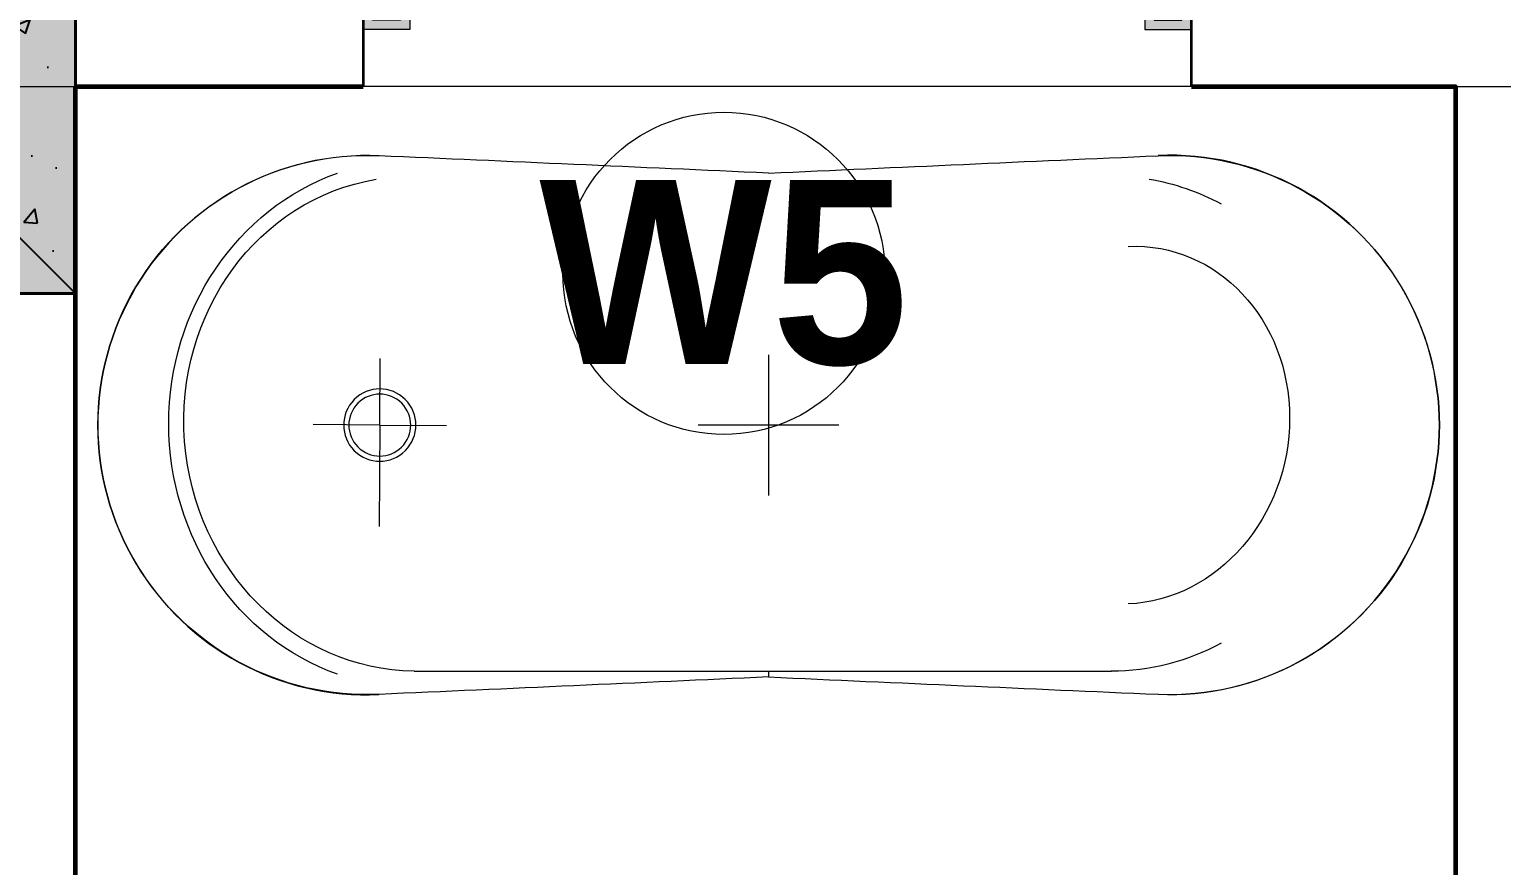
# Model space of a CAD drawing. Header units: feet. Extents: x 109753 to 150441, y 47761 to 75080.
# Drawn here: x 126768 to 126832, y 51359.2 to 51395.5 of the extents above; entities that cross this region are included whole.
import ezdxf

# ---------------------------------------------------------------- set-up
doc = ezdxf.new("R2010")
doc.units = ezdxf.units.FT
doc.header["$LTSCALE"] = 50
doc.header["$MEASUREMENT"] = 0
doc.linetypes.add('CENTER', pattern=[2, 1.25, -0.25, 0.25, -0.25])
doc.linetypes.add('HIDDEN2', pattern=[0.1875, 0.125, -0.0625])
for name, color, linetype, lineweight in [('A-Furniture', 175, 'Continuous', 0), ('A-HIDDEN LINE', 251, 'HIDDEN2', 5), ('CENTRELINE', 146, 'CENTER', 18), ('COLUMN', 16, 'Continuous', 40), ('OCA FURNITURE', 253, 'Continuous', 0), ('TEXT', 181, 'Continuous', 13), ('WALL', 1, 'Continuous', 60), ('WINDOW', 197, 'Continuous', 25)]:
    doc.layers.add(name, color=color, linetype=linetype, lineweight=lineweight)
doc.layers.add('HACTH', color=251, linetype='Continuous')
doc.styles.add('GL_Imperial', font='GOTHIC.TTF', dxfattribs={"height": 8})

# ---------------------------------------------------------------- blocks, each defined once
blk = doc.blocks.new('A$Cb5c74cea')
at = {"true_color": 0xffffff, "transparency": 33554687}
h = blk.add_hatch(color=7, dxfattribs=at)
h.dxf.hatch_style = 1
h.paths.add_polyline_path([(-9, -9), (9, -9), (9, 9), (-9, 9)])
at = {"layer": 'HACTH', "transparency": 33554623}
h = blk.add_hatch(dxfattribs=at)
h.set_pattern_fill('AR-CONC', color=256)
h.set_pattern_definition([(50, (-126497.0296, -50480.552), (7.17260183, -0.62752135), [0.75, -8.25]), (355, (-126497.03, -50480.552), (-1.38751334, 7.52192134), [0.6, -6.6]), (100.4514445, (-126496.432, -50480.604), (5.78508847, 6.8943999), [0.63740192, -7.01142112]), (46.1842, (-126497.03, -50478.552), (10.6724133, -1.6551928), [1.125, -12.375]), (96.6356355, (-126496.14, -50478.69), (9.34661946, 9.741186), [0.9561034, -10.5171376]), (351.184164, (-126497.03, -50478.552), (9.34661945, 9.741186), [0.9, -9.9]), (21, (-126496.0296, -50479.052), (5.96907052, -4.0261889), [0.75, -8.25]), (326, (-126496.03, -50479.052), (2.4331533, 7.25150045), [0.6, -6.6]), (71.451445, (-126495.532, -50479.387), (8.40222377, 3.22531153), [0.6374019, -7.01142112]), (37.5, (-126497.0296, -50480.5518), (0.121598553, 3.32893854), [0, -6.52, 0, -6.7, 0, -6.625]), (7.5, (-126497.0296, -50480.5518), (2.63069537, 3.94411712), [0, -3.82, 0, -6.37, 0, -2.525]), (327.5, (-126499.2596, -50480.5518), (5.33822436, -0.225548717), [0, -2.5, 0, -7.8, 0, -10.35]), (317.5, (-126500.2596, -50480.5518), (5.8318617, 1.00104982), [0, -3.25, 0, -5.18, 0, -7.35])])
h.paths.add_polyline_path([(-9, -9), (9, -9), (9, 9), (-9, 9)])
at = {"layer": 'COLUMN'}
blk.add_lwpolyline([(-9, -9), (9, -9), (9, 9), (-9, 9)], close=True, dxfattribs=at)
at = {"layer": 'Defpoints', "color": 18, "true_color": 0x000000}
for p, q in [((-9, -9), (9, 9)), ((-9, 9), (9, -9))]:
    blk.add_line(p, q, dxfattribs=at)
blk = doc.blocks.new('A$C6DCD6859-flat-1-flat-1')
at = {"layer": 'A-HIDDEN LINE'}
for p, q in [((-0.3073, -0.7122), (-0.3049, -0.878)), ((-0.2231, -0.7939), (-0.3889, -0.7963)), ((-0.596, -0.7994), (-0.6027, -0.7995))]:
    blk.add_line(p, q, dxfattribs=at)
at = {"layer": 'OCA FURNITURE'}
for p, q in [((-0.5899, -1.2173), (-0.6019, -0.3953)), ((-0.2993, -1.2534), (-0.3011, -1.1749)), ((-0.2993, -1.2534), (-0.4187, -1.2558)), ((-0.2993, -1.2534), (-0.2208, -1.2517)), ((-0.2993, -1.2534), (-0.2208, -1.2517)), ((-0.2993, -1.2534), (-0.2208, -1.2517)), ((-0.2993, -1.2534), (-0.2976, -1.332))]:
    blk.add_line(p, q, dxfattribs=at)
for points in [[(-0.0093, -0.7907, 0.000475), (0.0045, -0.3313, 1.044308), (-0.6302, -0.3403)], [(-0.6027, -0.7994, -0.000475), (-0.6299, -0.3406, -1.044308), (0.0048, -0.331, -2.239429)], [(-0.0093, -0.7907, -0.000475), (0.0179, -1.2496, -1.044308), (-0.6168, -1.2591)], [(-0.6027, -0.7994, 0.000475), (-0.6165, -1.2588, 1.044308), (0.0182, -1.2498, 2.239429)]]:
    blk.add_lwpolyline(points, format="xyb", dxfattribs=at)
for centre, major_axis, ratio, start_param, end_param in [((-0.3124, -0.3712), (0.2073, 0.0417), 0.896357, -0.204687, 2.936905), ((-0.2898, -0.3908), (0.189, 0.1946), 1, -0.619874, -0.287867), ((-0.3306, -0.3914), (0.189, 0.1946), 1, 1.858663, 2.356194), ((-0.2993, -1.2534), (0.0297, 0.0305), 1, 3.141593, 9.424778), ((-0.2993, -1.2534), (0.0254, 0.0262), 1, 3.141593, 9.424778), ((-0.2983, -1.213), (0.2911, -0.0182), 0.929955, -3.058831, -0.082762), ((-0.2982, -1.213), (0.3106, 0.0045), 0.930805, -2.824597, -0.316996)]:
    blk.add_ellipse(centre, major_axis=major_axis, ratio=ratio, start_param=start_param, end_param=end_param, dxfattribs=at)
blk = doc.blocks.new('WIN 4 FRAME')
at = {"true_color": 0x939598}
h = blk.add_hatch(color=252, dxfattribs=at)
h.dxf.hatch_style = 1
h.paths.add_polyline_path([(0, 4.05), (0, 0), (2.025, 0), (2.025, 2.025), (2.025, 2.025), (2.025, 4.05)])
h.paths.add_polyline_path([(1.62, 0.405), (0.405, 0.405), (0.405, 3.645), (1.62, 3.645)], flags=16)
at = {"lineweight": 18}
for points in [[(2.025, 0), (2.025, 4.05), (0, 4.05), (0, 0)], [(0.405, 3.645), (0.405, 0.405), (1.62, 0.405), (1.62, 3.645)]]:
    blk.add_lwpolyline(points, close=True, dxfattribs=at)
blk = doc.blocks.new('WIN IN FRAME 2')
at = {"true_color": 0x939598}
h = blk.add_hatch(color=252, dxfattribs=at)
h.dxf.hatch_style = 1
h.paths.add_polyline_path([(0, 2.025), (0, 0), (2.025, 0), (2.025, 0.607), (1.215, 0.607), (1.215, 1.417), (2.025, 1.417), (2.025, 2.025)])
blk.add_lwpolyline([(1.215, 1.417), (2.025, 1.417), (2.025, 2.025), (0, 2.025), (0, 0), (2.025, 0), (2.025, 0.608), (1.215, 0.607)], close=True)
blk = doc.blocks.new('*U1178')
blk.add_wipeout([(0, -0.2), (36, -0.2), (36, 9.2), (0, 9.2)]).dxf.layer = 'WINDOW'
at = {"layer": 'WINDOW', "color": 35, "lineweight": 5}
for p, q in [((36, 9), (0, 9)), ((36, 0), (0, 0))]:
    blk.add_line(p, q, dxfattribs=at)
at = {"layer": 'WINDOW', "color": 10, "lineweight": 35}
for p, q in [((0, 0), (0, 9)), ((36, 0), (36, 9))]:
    blk.add_line(p, q, dxfattribs=at)
at = {"layer": 'WINDOW', "lineweight": 9}
blk.add_lwpolyline([(3.24, 3.488), (32.76, 3.488), (32.76, 4.298), (3.24, 4.298)], close=True, dxfattribs=at)
at = {"layer": 'WINDOW', "lineweight": 5}
for name, p in [('WIN 4 FRAME', (0, 2.475)), ('WIN IN FRAME 2', (2.025, 2.88))]:
    blk.add_blockref(name, p, dxfattribs=at)
at = {"layer": 'WINDOW', "lineweight": 5, "xscale": -1}
for name, p in [('WIN 4 FRAME', (36, 2.475)), ('WIN IN FRAME 2', (33.975, 2.88))]:
    blk.add_blockref(name, p, dxfattribs=at)

msp = doc.modelspace()

# ---------------------------------------------------------------- linework, layer by layer
at = {"layer": 'CENTRELINE', "ltscale": 35}
msp.add_line((126392.03, 51393.024), (127331.03, 51393.024), dxfattribs=at)
at = {"layer": 'TEXT'}
msp.add_circle((126798.223, 51384.9), 7, dxfattribs=at)
at = {"layer": 'WALL'}
msp.add_line((126770.03, 51266.965), (126770.03, 51393.024), dxfattribs=at)
msp.add_lwpolyline([(126770.03, 51393.024), (126830.03, 51393.024), (126830.03, 51262.965)], dxfattribs=at)

# ---------------------------------------------------------------- block references
msp.add_blockref('A$Cb5c74cea', (126761.03, 51393.024))
at = {"layer": 'A-Furniture', "xscale": -36.87676553028046, "yscale": 36.87676553028044, "zscale": 36.87676553028049, "rotation": 270.8430980095915}
msp.add_blockref('A$C6DCD6859-flat-1-flat-1', (126829.315, 51390.024), dxfattribs=at)

# ---------------------------------------------------------------- texts
at = {"layer": 'TEXT', "insert": (126798.223, 51384.9), "char_height": 8, "attachment_point": 5, "style": 'GL_Imperial'}
msp.add_mtext_dynamic_manual_height_columns('{\\fStylus BT|b1|i0|c0|p34;W5}', width=9.30583, gutter_width=35, heights=[0], dxfattribs=at)

# ---------------------------------------------------------------- next in the draw order: block references
at = {"layer": 'WINDOW', "xscale": -1, "rotation": 180}
msp.add_blockref('*U1178', (126782.541, 51402.024), dxfattribs=at)

doc.saveas('drawing.dxf')
